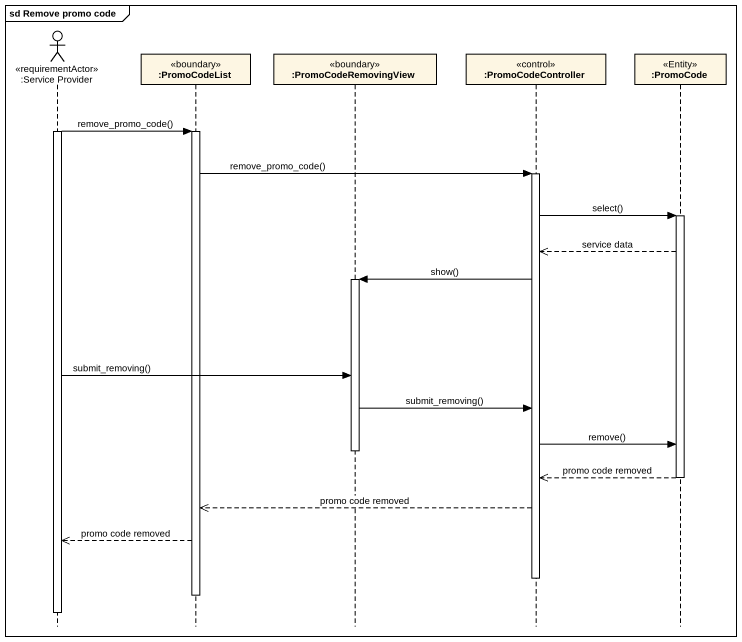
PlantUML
@startuml
mainframe sd Remove promo code
hide footbox
actor ":Service Provider" as Service_Provider <<requirementActor>>
participant ":PromoCodeList" as PromoCodeList <<boundary>>
participant ":PromoCodeRemovingView" as PromoCodeRemovingView <<boundary>>
participant ":PromoCodeController" as PromoCodeController <<control>>
participant ":PromoCode" as PromoCode <<Entity>>

activate Service_Provider
Service_Provider -> PromoCodeList : remove_promo_code()
activate PromoCodeList
PromoCodeList -> PromoCodeController : remove_promo_code()
activate PromoCodeController
PromoCodeController -> PromoCode : select()
activate PromoCode
PromoCode -->> PromoCodeController : service data
PromoCodeController -> PromoCodeRemovingView : show()
activate PromoCodeRemovingView
Service_Provider -> PromoCodeRemovingView : submit_removing()
PromoCodeRemovingView -> PromoCodeController : submit_removing()
PromoCodeController -> PromoCode : remove()
deactivate PromoCodeRemovingView
PromoCode -->> PromoCodeController : promo code removed
deactivate PromoCode
PromoCodeController -->> PromoCodeList : promo code removed
PromoCodeList -->> Service_Provider : promo code removed
deactivate PromoCodeController
deactivate PromoCodeList
deactivate Service_Provider
@enduml
